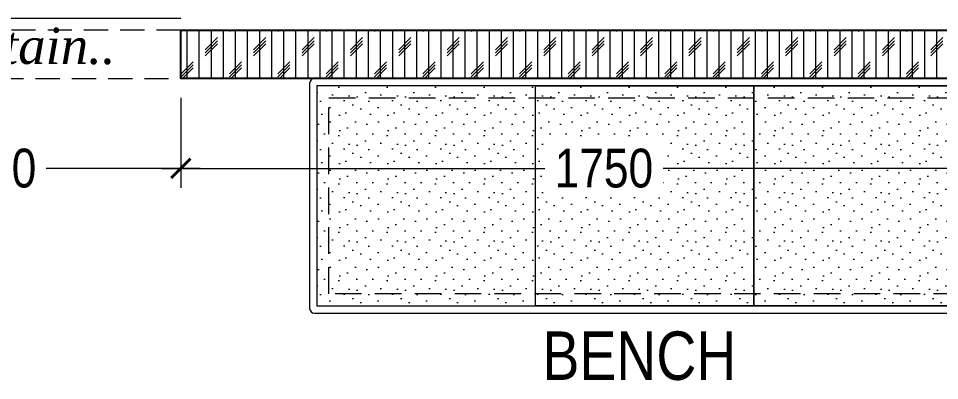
# Model space of a CAD drawing. Header units: millimetres. Extents: x 7389 to 27936, y -894474 to -881284.
# Drawn here: x 23418 to 25323, y -884183 to -883435 of the extents above; entities that cross this region are included whole.
import ezdxf
from ezdxf.lldxf.tags import DXFTag

# ---------------------------------------------------------------- set-up
doc = ezdxf.new("R2010")
doc.units = ezdxf.units.MM
doc.header["$LTSCALE"] = 40
doc.header["$MEASUREMENT"] = 0
doc.header["$PDMODE"] = 3
doc.linetypes.add('a_p6_plan_L18$0$HIDDEN', pattern=[0.375, 0.25, -0.125])
doc.linetypes.add('HIDDEN2', pattern=[0.1875, 0.125, -0.0625])
for name, color, linetype, lineweight in [('curtain', 144, 'Continuous', 9), ('dimensions', 149, 'Continuous', 5), ('Floor-Unit', 1, 'Continuous', 13), ('IM-ANNO-HATCH', 8, 'Continuous', 5), ('LENS_CURTAIN', 5, 'a_p6_plan_L18$0$HIDDEN', 9), ('LENS_HATCH', 251, 'Continuous', 5), ('LENS_PARTITION', 21, 'Continuous', 25), ('LENS_TEXT', 31, 'HIDDEN2', 5), ('LN-ELEVATION-2', 103, 'Continuous', 20), ('LN-ELEVATION-5', 167, 'Continuous', 5), ('LN-TEXT', 255, 'Continuous', 0)]:
    doc.layers.add(name, color=color, linetype=linetype, lineweight=lineweight)
doc.styles.get("Standard").update_dxf_attribs({"font": 'ARIALN.TTF'})
tags = doc.linetypes.add('DASHED2', pattern=[0.375, 0.25, -0.125]).pattern_tags.tags
tags[6:7] = [DXFTag(74, 4), DXFTag(75, 0), DXFTag(340, '0'), DXFTag(46, 1.0), DXFTag(50, 0.0), DXFTag(44, 0.0), DXFTag(45, 0.0)]
tags[4:5] = [DXFTag(74, 4), DXFTag(75, 0), DXFTag(340, '0'), DXFTag(46, 1.0), DXFTag(50, 0.0), DXFTag(44, 0.0), DXFTag(45, 0.0)]
doc.linetypes.add('ZIGZAG', pattern='A,0.0001,-0.2,[131,ltypeshp.shx,S=0.2,R=0,X=-0.2,Y=0],-0.4,[131,ltypeshp.shx,S=0.2,R=180,X=0.2,Y=0],-0.2', length=0.8001000000000001)
doc.dimstyles.new('Working', dxfattribs={"dimscale": 0.8, "dimtxt": 100, "dimasz": 50, "dimexe": 50, "dimexo": 50, "dimgap": 25, "dimtad": 0, "dimdec": 0, "dimzin": 0, "dimdsep": 46, "dimtxsty": 'Standard', "dimblk": 'ARCHTICK', "dimcen": 0, "dimdle": 50, "dimclrd": 250, "dimclre": 8, "dimclrt": 7, "dimadec": 0, "dimazin": 0, "dimtfac": 1, "dimtdec": 0, "dimtofl": 0, "dimtmove": 1, "dimatfit": 3, "dimfxl": 3, "dimtolj": 1, "dimlwd": 5, "dimlwe": 0, "dimarcsym": 0})

# ---------------------------------------------------------------- blocks, each defined once
blk = doc.blocks.new('3 SEATER BENCH')
at = {"layer": 'LENS_HATCH', "lineweight": 0}
h = blk.add_hatch(dxfattribs=at)
h.set_pattern_fill('STIP1', color=177, scale=100, angle=90, pattern_type=2)
h.set_pattern_definition([(90, (-6617001.288737148, 170538.9926226293), (-100, 6.1e-15), [0, -100]), (90, (-6616985.288737148, 170550.9926226293), (-100, 6.1e-15), [0, -100]), (90, (-6616961.288737148, 170545.9926226293), (-100, 6.1e-15), [0, -100]), (90, (-6616938.288737149, 170580.9926226293), (-100, 6.1e-15), [0, -100]), (90, (-6616974.288737147, 170577.9926226293), (-100, 6.1e-15), [0, -100]), (90, (-6616998.288737148, 170604.9926226293), (-100, 6.1e-15), [0, -100]), (90, (-6617005.288737147, 170569.9926226293), (-100, 6.1e-15), [0, -100]), (90, (-6616964.288737148, 170611.9926226293), (-100, 6.1e-15), [0, -100]), (90, (-6616932.288737148, 170606.9926226293), (-100, 6.1e-15), [0, -100]), (90, (-6616917.288737148, 170532.9926226293), (-100, 6.1e-15), [0, -100]), (90, (-6616937.288737148, 170550.9926226293), (-100, 6.1e-15), [0, -100]), (90, (-6616918.288737148, 170564.9926226293), (-100, 6.1e-15), [0, -100]), (90, (-6616982.288737148, 170625.9926226293), (-100, 6.1e-15), [0, -100]), (90, (-6616957.288737149, 170593.9926226293), (-100, 6.1e-15), [0, -100]), (90, (-6616990.288737148, 170585.9926226293), (-100, 6.1e-15), [0, -100]), (90, (-6616981.288737148, 170602.9926226293), (-100, 6.1e-15), [0, -100]), (90, (-6616954.288737148, 170566.9926226293), (-100, 6.1e-15), [0, -100]), (90, (-6617008.288737148, 170594.9926226293), (-100, 6.1e-15), [0, -100]), (90, (-6616949.288737148, 170625.9926226293), (-100, 6.1e-15), [0, -100]), (90, (-6616919.288737148, 170622.9926226293), (-100, 6.1e-15), [0, -100])])
h.paths.add_polyline_path([(-653.5433624973521, -127.6136834179051), (-201.8766958303749, -127.6136834179051), (-201.8766958303749, 327.3863165820949), (-653.5433624973521, 327.3863165820949)])
h.paths.add_polyline_path([(249.7899708366022, -127.6136834179051), (-201.8766958303749, -127.6136834179051), (-201.8766958303749, 327.3863165820949), (249.7899708366022, 327.3863165820949)])
h.paths.add_polyline_path([(701.4566375035791, -127.6136834179051), (249.7899708366022, -127.6136834179051), (249.7899708366022, 327.3863165820949), (701.4566375035791, 327.3863165820949)])
at = {"layer": 'LN-ELEVATION-2', "ltscale": 0.5}
for points in [[(-653.5433624973521, -127.6136834179051), (-201.8766958303749, -127.6136834179051), (-201.8766958303749, 327.3863165820949), (-653.5433624973521, 327.3863165820949)], [(249.7899708366022, -127.6136834179051), (-201.8766958303749, -127.6136834179051), (-201.8766958303749, 327.3863165820949), (249.7899708366022, 327.3863165820949)], [(701.4566375035791, -127.6136834179051), (249.7899708366022, -127.6136834179051), (249.7899708366022, 327.3863165820949), (701.4566375035791, 327.3863165820949)]]:
    blk.add_lwpolyline(points, close=True, dxfattribs=at)
at = {"layer": 'LN-ELEVATION-5', "ltscale": 0.5}
blk.add_lwpolyline([(-658.5433624964207, -142.6136834179051), (706.4566375035791, -142.6136834179051, 0.4142135623730951), (716.4566375035791, -132.6136834179051), (716.4566375035791, 332.3863165820949, 0.4142135623730951), (706.4566375035791, 342.3863165820949), (-658.5433624964207, 342.3863165820949, 0.4142135623730951), (-668.5433624964207, 332.3863165820949), (-668.5433624964207, -132.6136834179051, 0.4142135623730951)], format="xyb", close=True, dxfattribs=at)
blk.add_lwpolyline([(-653.5433624964207, -127.6136834179051), (701.4566375035791, -127.6136834179051), (701.4566375035791, 327.3863165820949), (-653.5433624964207, 327.3863165820949)], close=True, dxfattribs=at)
at = {"layer": 'LN-ELEVATION-5', "linetype": 'HIDDEN2', "ltscale": 11}
blk.add_lwpolyline([(676.4566375035791, -102.6136834179051), (-628.5433624973521, -102.6136834179051), (-628.5433624973521, 302.3863165820949), (676.4566375035791, 302.3863165820949)], close=True, dxfattribs=at)
blk = doc.blocks.new('_ArchTick')
at = {"const_width": 0.15}
blk.add_lwpolyline([(-0.5, -0.5), (0.5, 0.5)], dxfattribs=at)
blk = doc.blocks.new('*D159')
at = {"layer": 'Defpoints', "color": 0, "ltscale": 50, "transparency": 16777216}
for p in [(23003.6537629505, -883559.3385393876), (23753.65376295051, -883559.3385393876), (23753.65376295051, -883744.976566504)]:
    blk.add_point(p, dxfattribs=at)
at = {"layer": 'dimensions', "color": 8, "linetype": 'DASHED2', "lineweight": 0, "ltscale": 50, "transparency": 16777216}
for p, q in [((23003.6537629505, -883599.3385393874), (23003.6537629505, -883784.976566504)), ((23753.65376295051, -883599.3385393874), (23753.65376295051, -883784.976566504))]:
    blk.add_line(p, q, dxfattribs=at)
at = {"layer": 'dimensions', "color": 250, "linetype": 'DASHED2', "lineweight": 5, "ltscale": 50, "transparency": 16777216}
for p, q in [((22963.6537629505, -883744.976566504), (23286.56645053577, -883744.976566504)), ((23793.65376295051, -883744.976566504), (23470.74107536524, -883744.976566504))]:
    blk.add_line(p, q, dxfattribs=at)
at = {"layer": 'dimensions', "color": 250, "lineweight": 5, "ltscale": 50, "transparency": 16777216, "xscale": 40, "yscale": 40, "zscale": 40, "rotation": 180}
blk.add_blockref('_ArchTick', (23003.6537629505, -883744.976566504), dxfattribs=at)
at = {"layer": 'dimensions', "color": 250, "lineweight": 5, "ltscale": 50, "transparency": 16777216, "xscale": 40, "yscale": 40, "zscale": 40}
blk.add_blockref('_ArchTick', (23753.65376295051, -883744.976566504), dxfattribs=at)
at = {"layer": 'dimensions', "color": 7, "ltscale": 50, "transparency": 16777216, "insert": (23378.6537629505, -883744.976566504), "char_height": 80, "attachment_point": 5, "bg_fill": 3, "box_fill_scale": 1.25, "bg_fill_color": 9, "bg_fill_true_color": 13158600, "bg_fill_transparency": 0}
blk.add_mtext('\\A1;750', dxfattribs=at)
blk = doc.blocks.new('*D160')
at = {"layer": 'Defpoints', "color": 0, "ltscale": 50, "transparency": 16777216}
for p in [(23753.65376295051, -883559.3385393876), (25503.6537629505, -883559.3385393876), (25503.6537629505, -883744.976566504)]:
    blk.add_point(p, dxfattribs=at)
at = {"layer": 'dimensions', "color": 8, "linetype": 'DASHED2', "lineweight": 0, "ltscale": 50, "transparency": 16777216}
for p, q in [((23753.65376295051, -883599.3385393874), (23753.65376295051, -883784.976566504)), ((25503.6537629505, -883599.3385393874), (25503.6537629505, -883784.976566504))]:
    blk.add_line(p, q, dxfattribs=at)
at = {"layer": 'dimensions', "color": 250, "linetype": 'DASHED2', "lineweight": 5, "ltscale": 50, "transparency": 16777216}
for p, q in [((23713.65376295051, -883744.976566504), (24513.89250783454, -883744.976566504)), ((25543.6537629505, -883744.976566504), (24743.41501806647, -883744.976566504))]:
    blk.add_line(p, q, dxfattribs=at)
at = {"layer": 'dimensions', "color": 250, "lineweight": 5, "ltscale": 50, "transparency": 16777216, "xscale": 40, "yscale": 40, "zscale": 40, "rotation": 180}
blk.add_blockref('_ArchTick', (23753.65376295051, -883744.976566504), dxfattribs=at)
at = {"layer": 'dimensions', "color": 250, "lineweight": 5, "ltscale": 50, "transparency": 16777216, "xscale": 40, "yscale": 40, "zscale": 40}
blk.add_blockref('_ArchTick', (25503.6537629505, -883744.976566504), dxfattribs=at)
at = {"layer": 'dimensions', "color": 7, "ltscale": 50, "transparency": 16777216, "insert": (24628.6537629505, -883744.976566504), "char_height": 80, "attachment_point": 5, "bg_fill": 3, "box_fill_scale": 1.25, "bg_fill_color": 9, "bg_fill_true_color": 13158600, "bg_fill_transparency": 0}
blk.add_mtext('\\A1;1750', dxfattribs=at)

msp = doc.modelspace()

# ---------------------------------------------------------------- hatches: boundary and pattern name
at = {"layer": 'IM-ANNO-HATCH'}
h = msp.add_hatch(dxfattribs=at)
h.set_pattern_fill('CORK', color=256, scale=200, angle=90)
h.set_pattern_definition([(90, (-2583.074553441257, 0), (-25, 1.5e-15), []), (225, (-2570.574553441256, 12.5), (49.99999991609842, -49.99999991609842), [35.35533920000001, -35.35533920000001]), (225, (-2570.574553441256, 18.75), (49.99999991609842, -49.99999991609842), [35.35533920000001, -35.35533920000001]), (225, (-2570.574553441256, 25), (49.99999991609842, -49.99999991609842), [35.35533920000001, -35.35533920000001])])
h.paths.add_polyline_path([(23753.65376295051, -883459.3385393876), (25503.6537629505, -883459.3385393876), (25503.6537629505, -883559.3385393876), (23753.65376295051, -883559.3385393876)])

# ---------------------------------------------------------------- linework, layer by layer
at = {"layer": 'curtain', "linetype": 'ZIGZAG', "ltscale": 3}
msp.add_lwpolyline([(23753.65376295051, -883435.2317783295), (23003.6537629505, -883435.2317783295)], dxfattribs=at)
at = {"layer": 'LENS_CURTAIN', "ltscale": 5}
msp.add_lwpolyline([(23003.6537629505, -883559.3385393876), (23753.65376295051, -883559.3385393876), (23753.65376295051, -883459.3385393876), (23003.6537629505, -883459.3385393876)], close=True, dxfattribs=at)
at = {"layer": 'LENS_PARTITION'}
msp.add_lwpolyline([(23753.65376295051, -883459.3385393876), (25503.6537629505, -883459.3385393876), (25503.6537629505, -883559.3385393876), (23753.65376295051, -883559.3385393876)], close=True, dxfattribs=at)

# ---------------------------------------------------------------- block references
at = {"layer": 'Floor-Unit'}
msp.add_blockref('3 SEATER BENCH', (24688.77816522395, -883901.7248559697), dxfattribs=at)

# ---------------------------------------------------------------- texts
at = {"layer": 'LENS_TEXT', "linetype": 'Continuous', "ltscale": 3, "insert": (24637.53867966111, -884132.7363626716), "char_height": 100, "width": 271.7848837209302, "attachment_point": 5}
msp.add_mtext('\\pxql;BENCH', dxfattribs=at)
at = {"layer": 'LN-TEXT', "insert": (23146.86147909425, -883530.8892630008, 25.77889637483185), "char_height": 75.00000000000001, "width": 478.3572936343117, "attachment_point": 7}
msp.add_mtext('\\pxqc,t8;{\\fRomantic|b0|i1|c2|p2;..Curtain..}', dxfattribs=at)

# ---------------------------------------------------------------- next in the draw order: dimensions: what is measured, and where the dimension line sits
at = {"layer": 'dimensions', "color": 3, "ltscale": 50, "true_color": 0x15f609}
dim = msp.add_linear_dim(base=(23753.65376295051, -883744.976566504), p1=(23003.6537629505, -883559.3385393876), p2=(23753.65376295051, -883559.3385393876), dimstyle='Working', override={"dimfxl": 500, "dimfxlon": 1, "dimtfill": 1, "dimarcsym": 1}, dxfattribs=at)
dim.commit()
dim.dimension.update_dxf_attribs({"geometry": '*D159', "text_midpoint": (23378.6537629505, -883744.976566504)})

# ---------------------------------------------------------------- next in the draw order: dimensions: what is measured, and where the dimension line sits
dim = msp.add_linear_dim(base=(25503.6537629505, -883744.976566504), p1=(23753.65376295051, -883559.3385393876), p2=(25503.6537629505, -883559.3385393876), dimstyle='Working', override={"dimfxl": 500, "dimfxlon": 1, "dimtfill": 1, "dimarcsym": 1}, dxfattribs=at)
dim.commit()
dim.dimension.update_dxf_attribs({"geometry": '*D160', "text_midpoint": (24628.6537629505, -883744.976566504)})

doc.saveas('drawing.dxf')
